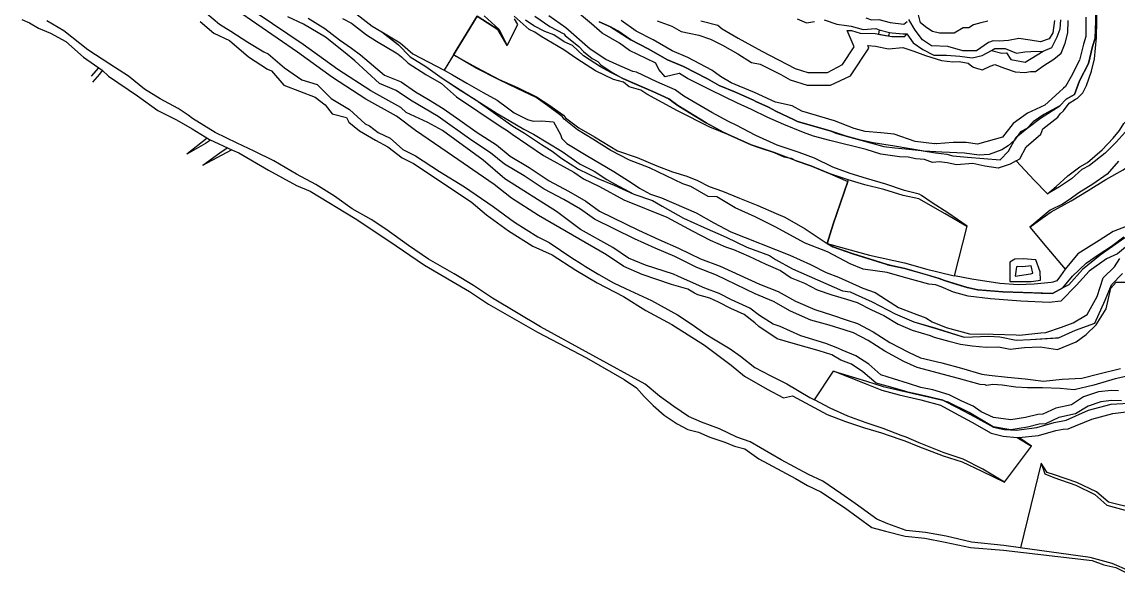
# Model space of a CAD drawing. Extents: x 102606 to 105048, y 81391 to 83586.
# Drawn here: x 103938 to 104565, y 81397 to 81722 of the extents above; entities that cross this region are included whole.
import ezdxf

# ---------------------------------------------------------------- set-up
doc = ezdxf.new("R2010")
doc.units = 0

msp = doc.modelspace()

# ---------------------------------------------------------------- linework, layer by layer
at = {"layer": 'BLG$300$FAKT', "color": 40}
msp.add_polyline3d([(104490.367, 81722.612, 0), (104486.257, 81721.716, 0), (104482.161, 81720.397, 0), (104479.4, 81718.802, 0), (104476.216, 81718.836, 0), (104471.163, 81715.813, 0), (104466.723, 81715.741, 0), (104462.594, 81715.792, 0), (104458.671, 81716.751, 0), (104455.385, 81718.838, 0), (104451.745, 81721.624, 0), (104450.296, 81727.823, 0)], dxfattribs=at)
at = {"layer": 'BLG$310$FAKT', "color": 3}
for points in [[(104381.138, 81724.005, 0), (104386.545, 81721.664, 0), (104391.066, 81722.352, 0)], [(104396.665253, 81723.347623, 0), (104403.923745, 81720.865885, 0), (104405.256991, 81720.657, 0), (104408.136007, 81720.338008, 0), (104412.108042, 81719.721701, 0), (104418.979593, 81717.832113, 0), (104426.24349, 81718.401955, 0), (104428.158253, 81717.692747, 0), (104434.123149, 81716.170794, 0), (104435.541307, 81715.91294, 0), (104441.876225, 81715.350565, 0), (104444.02, 81715.281, 0), (104447.683, 81710.099, 0), (104453.204, 81706.42, 0), (104459.426, 81703.161, 0), (104466.675, 81703.22, 0), (104474.292, 81702.63, 0), (104481.371, 81701.561, 0), (104487.082, 81702.986, 0), (104492.34943, 81705.867607, 0), (104494.381, 81706.979, 0), (104500.243, 81706.864, 0), (104506.671, 81704.289, 0), (104511.517, 81705.079, 0), (104514.88, 81705.307, 0), (104522.07594, 81705.366986, 0), (104526.986, 81707.604, 0), (104530.062, 81713.576, 0), (104531.687, 81718.242, 0), (104532.089, 81723.396, 0)], [(104420.422, 81724.508, 0), (104423.817551, 81723.404462, 0), (104427.932779, 81723.550392, 0), (104434.444501, 81721.832515, 0), (104442.324711, 81720.878933, 0), (104444.220235, 81722.449938, 0)], [(104528.476719, 81722.999048, 0), (104527.451425, 81715.871571, 0), (104525.371761, 81712.56036, 0), (104520.431552, 81710.747217, 0), (104514.594687, 81711.720028, 0), (104508.152506, 81712.71971, 0), (104502.127923, 81711.609586, 0), (104496.883363, 81711.16368, 0), (104493.486191, 81711.287455, 0), (104490.80418, 81710.394611, 0), (104483.859153, 81705.661105, 0), (104475.991977, 81705.626172, 0), (104467.439046, 81708.017879, 0), (104458.153012, 81708.559284, 0), (104452.957309, 81711.93026, 0), (104448.841202, 81717.388405, 0), (104445.19549, 81723.476455, 0)]]:
    msp.add_polyline3d(points, dxfattribs=at)
at = {"layer": 'BLG$320$FAKT', "color": 5}
for points in [[(104326.063138, 81722.787401, 0), (104335.85584, 81720.222167, 0), (104338.337452, 81718.146143, 0), (104347.500205, 81712.871368, 0), (104361.050714, 81705.444493, 0), (104379.98178, 81695.545991, 0), (104387.313901, 81693.156741, 0), (104398.646873, 81693.156741, 0), (104407.130708, 81697.718732, 0), (104413.755997, 81707.926526, 0), (104409.822914, 81717.281607, 0), (104409.822914, 81717.281607, 0), (104412.22394, 81717.325596, 0), (104417.316604, 81715.72903, 0), (104425.792926, 81715.457178, 0), (104435.406279, 81713.755929, 0), (104442.91229, 81713.80443, 0), (104444.02, 81715.281, 0), (104447.683, 81710.099, 0), (104453.204, 81706.42, 0), (104459.426, 81703.161, 0), (104466.675, 81703.22, 0), (104474.292, 81702.63, 0), (104481.371, 81701.561, 0), (104487.082, 81702.986, 0), (104492.34943, 81705.867607, 0), (104498.404637, 81704.295793, 0), (104501.025245, 81704.391813, 0), (104503.582997, 81700.61315, 0), (104511.751877, 81699.214108, 0), (104522.07594, 81705.366986, 0), (104526.986, 81707.604, 0), (104530.062, 81713.576, 0), (104531.687, 81718.242, 0), (104532.089, 81723.396, 0)], [(104301.083, 81722.74, 0), (104305.192, 81721.173, 0), (104309.439, 81719.783, 0), (104314.741, 81716.683, 0), (104319.439, 81715.69, 0), (104324.991, 81714.493, 0), (104331.517, 81712.24, 0), (104338.443, 81708.772, 0), (104347.321, 81703.902, 0), (104355.075, 81698.843, 0), (104360.069, 81697.883, 0), (104371.874, 81692.091, 0)], [(104371.874, 81692.091, 0), (104377.234671, 81689.01925, 0), (104386.995828, 81685.993124, 0), (104400.365945, 81685.993124, 0), (104411.660195, 81691.247409, 0), (104422.167377, 81707.17714, 0), (104421.58026, 81708.614134, 0), (104425.963851, 81708.373189, 0), (104433.538, 81706.803, 0), (104441.721, 81707.568, 0), (104447.893, 81705.502, 0), (104454.743, 81702.86, 0), (104463.727, 81699.989, 0), (104470.337, 81699.259, 0), (104473.93, 81699.48, 0), (104479, 81698.53, 0), (104481.143102, 81696.911303, 0), (104482.11, 81696.181, 0), (104484.443463, 81695.515823, 0), (104487.351, 81694.687, 0), (104491.746, 81696.86, 0), (104494.31, 81697.872, 0), (104499.972, 81695.618, 0), (104505.934, 81693.555, 0), (104511.604, 81693.276, 0), (104514.807562, 81693.778584, 0), (104517.679, 81693.79, 0), (104522.446, 81697.205, 0), (104528.028, 81700.813, 0), (104532.219, 81704.289, 0), (104534.683, 81710.09, 0), (104536.18, 81715.972, 0), (104536.323, 81723.018, 0)], [(104428.158253, 81717.692747, 0), (104427.769919, 81715.15469, 0), (104428.538085, 81714.971375, 0), (104432.870004, 81714.204767, 0), (104433.909991, 81714.621745, 0), (104434.123149, 81716.170794, 0)]]:
    msp.add_polyline3d(points, dxfattribs=at)
at = {"layer": 'BLG$330$FAKT', "color": 6}
for points in [[(104546.406889, 81724.975155, 0), (104546.406889, 81713.718901, 0), (104545.055764, 81709.481559, 0), (104542.89916, 81700.304983, 0), (104537.98834, 81690.972431, 0), (104534.761735, 81685.232699, 0), (104533.604717, 81684.273365, 0), (104531.192229, 81682.026868, 0), (104523.039878, 81674.51142, 0), (104513.099941, 81669.830226, 0), (104504.760785, 81664.086323, 0), (104498.802454, 81656.200601, 0), (104484.398932, 81652.086851, 0), (104477.987547, 81653.07, 0), (104470.464144, 81653.07, 0), (104460.866655, 81652.45374, 0), (104460.397501, 81652.499562, 0), (104459.778279, 81652.364318, 0), (104448.654395, 81653.683926, 0), (104436.648405, 81657.809183, 0), (104429.184595, 81658.674932, 0), (104420.126739, 81659.508414, 0), (104413.836618, 81661.167944, 0), (104402.548711, 81665.470735, 0), (104383.915702, 81670.993497, 0), (104378.37823, 81674.033948, 0), (104368.741806, 81676.30803, 0), (104356.742541, 81681.741087, 0), (104347.970691, 81685.285671, 0), (104343.52994, 81687.361783, 0), (104337.27931, 81690.916468, 0), (104332.32111, 81694.5616, 0), (104318.59718, 81701.848377, 0), (104309.627882, 81705.554615, 0), (104298.701817, 81711.963366, 0), (104289.054479, 81716.84248, 0), (104280.473002, 81722.928633, 0)], [(104552.114703, 81722.783411, 0), (104551.73957, 81712.889285, 0), (104550.285791, 81708.035534, 0), (104547.915521, 81698.430506, 0), (104542.775691, 81688.367909, 0), (104539.98, 81680.61, 0), (104535.13, 81677.97, 0), (104531.54, 81674.08, 0), (104522.41, 81669.19, 0), (104516.21, 81664.96, 0), (104512.57, 81661.17, 0), (104508.999702, 81659.19, 0), (104505.63, 81654.49, 0), (104501.93, 81651.2, 0), (104498.26, 81648.93, 0), (104491.09, 81646.18, 0), (104485.39, 81645.89, 0), (104477.05, 81647.03, 0), (104463.92, 81647.53, 0), (104453.673525, 81648.18757, 0), (104436.988, 81651.017, 0), (104424.73, 81652.859, 0), (104419.623461, 81654.039044, 0), (104417.733997, 81654.427413, 0), (104409.195809, 81656.671441, 0), (104400.598327, 81659.704565, 0), (104381.475122, 81665.141818, 0), (104379.90864, 81665.991394, 0), (104379.541077, 81666.070738, 0), (104369.060729, 81671.026987, 0), (104364.732619, 81673.395723, 0), (104357.590324, 81676.662897, 0), (104356.131134, 81677.286903, 0), (104345.997028, 81681.971818, 0), (104336.609665, 81685.691919, 0), (104329.919791, 81689.5056, 0), (104316.11503, 81696.575612, 0), (104307.090866, 81700.448876, 0), (104295.852667, 81706.740031, 0), (104286.086805, 81711.920277, 0), (104278.495034, 81717.101701, 0), (104274.303544, 81719.257211, 0), (104267.900158, 81722.255013, 0)]]:
    msp.add_polyline3d(points, dxfattribs=at)
at = {"layer": 'BLG$340$FAKT', "color": 32}
for points in [[(104506.596098, 81642.662464, 0), (104508.66, 81643.83, 0), (104512.29, 81650.72, 0), (104520.738605, 81657.953625, 0), (104521.84245, 81660.971701, 0), (104530.35, 81667.64, 0), (104531.723868, 81669.582003, 0), (104533.67394, 81671.322492, 0), (104536.943164, 81675.643298, 0), (104540.425836, 81677.977847, 0), (104541.68, 81678.508, 0), (104544.696, 81681.49, 0), (104546.718, 81685.841, 0), (104549.606, 81693.984, 0), (104551.393, 81701.065, 0), (104552.543, 81713.21, 0), (104552.647, 81722.788, 0), (104552.585, 81729.979, 0), (104556.832, 81733.145, 0), (104556.73, 81737.105, 0), (104555.076692, 81738.587289, 0)], [(104524.575, 81623.709, 0), (104529.457865, 81627.949673, 0), (104536.070375, 81634.128674, 0), (104543.060258, 81639.145885, 0), (104547.377641, 81641.747051, 0), (104555.769162, 81648.909171, 0), (104562.050176, 81655.560955, 0), (104565.745947, 81659.925886, 0), (104568.12811, 81663.989698, 0), (104570.583027, 81666.731414, 0), (104575.755326, 81671.941498, 0), (104579.012571, 81679.14252, 0), (104579.550067, 81688.622284, 0), (104579.835604, 81696.887881, 0), (104583.48883, 81704.909893, 0), (104582.899538, 81713.154492, 0), (104582.390892, 81723.110848, 0), (104582.136046, 81732.363105, 0), (104582.801796, 81737.797255, 0)], [(104551.73957, 81712.889285, 0), (104552.114703, 81722.783411, 0), (104552.054421, 81730.242397, 0), (104556.387468, 81733.360955, 0), (104556.465848, 81736.982952, 0), (104555.076692, 81738.587289, 0), (104582.801796, 81737.797255, 0)], [(104420.740521, 81649.037671, 0), (104399.9, 81654.26, 0), (104390.528797, 81656.760974, 0), (104384.775283, 81658.883689, 0), (104373.518874, 81663.362121, 0), (104364.332031, 81667.498392, 0), (104355.15329, 81671.996992, 0), (104347.03, 81675.69, 0), (104331.757661, 81683.145772, 0), (104318.506704, 81689.856278, 0), (104313.772672, 81692.574875, 0), (104313.718652, 81692.599166, 0), (104305.702573, 81690.734987, 0), (104301.956282, 81694.83978, 0), (104300.306239, 81698.630265, 0), (104294.82, 81701.23, 0), (104285.31, 81705.86, 0), (104279.55, 81710.04, 0), (104269.53, 81715.77, 0), (104263.43, 81721.06, 0), (104255.48, 81727.71, 0)], [(104267.900158, 81722.255013, 0), (104274.303544, 81719.257211, 0), (104286.086805, 81711.920277, 0), (104295.852667, 81706.740031, 0), (104307.090866, 81700.448876, 0), (104316.11503, 81696.575612, 0), (104329.919791, 81689.5056, 0), (104336.609665, 81685.691919, 0), (104345.997028, 81681.971818, 0), (104356.131134, 81677.286903, 0), (104357.590324, 81676.662897, 0), (104364.732619, 81673.395723, 0), (104369.060729, 81671.026987, 0), (104379.541077, 81666.070738, 0), (104381.475122, 81665.141818, 0), (104400.598327, 81659.704565, 0), (104403.264586, 81658.553012, 0), (104409.195809, 81656.671441, 0), (104417.733997, 81654.427413, 0), (104430.860852, 81650.896639, 0), (104437.15269, 81650.104852, 0), (104445.047011, 81649.358214, 0), (104452.210578, 81648.532714, 0), (104460.369657, 81647.302812, 0), (104466.844927, 81646.494994, 0), (104470.336884, 81645.565492, 0), (104478.706713, 81644.679362, 0), (104497.402822, 81643.205374, 0), (104502.156134, 81648.081263, 0), (104506.614758, 81656.255407, 0), (104512.57, 81661.17, 0), (104520.476796, 81667.049608, 0), (104531.54, 81674.08, 0), (104535.13, 81677.97, 0), (104539.98, 81680.61, 0), (104542.775691, 81688.367909, 0), (104547.915521, 81698.430506, 0), (104550.285791, 81708.035534, 0), (104551.73957, 81712.889285, 0)], [(104568.853, 81658.996, 0), (104563.809, 81653.375, 0), (104557.441, 81646.985, 0), (104548.534, 81639.953, 0), (104544.083, 81637.654, 0), (104538.187, 81632.429, 0), (104531.426, 81627.823, 0), (104524.575, 81623.709, 0), (104516.873, 81631.635, 0), (104506.601285, 81642.653286, 0), (104506.596098, 81642.662464, 0), (104503.18, 81640.73, 0), (104496.32, 81638.53, 0), (104488.66, 81639.57, 0), (104481.79, 81641.08, 0), (104472.41, 81640.345, 0), (104467.008, 81641.46, 0), (104462.424, 81642.149, 0), (104458.6, 81641.745, 0), (104454.127, 81643.307, 0), (104449.107, 81643.87, 0), (104444.702, 81644.684, 0), (104439.782, 81644.876, 0), (104429.077, 81646.54, 0), (104420.740521, 81649.037671, 0)], [(104520.38, 81579.09, 0), (104517.83, 81586.04, 0), (104510.49, 81586.46, 0), (104505.8, 81586.42, 0), (104502.92, 81584.54927, 0), (104502.92, 81573.56, 0), (104515.116226, 81573.56, 0), (104520.46, 81574.26, 0), (104520.38, 81579.09, 0)], [(104516.025556, 81578.279125, 0), (104515.233821, 81582.539554, 0), (104510.380709, 81581.966067, 0), (104507.090282, 81582.132151, 0), (104506.789775, 81582.025139, 0), (104506.051687, 81576.691687, 0), (104514.805005, 81577.941341, 0), (104515.50272, 81578.101574, 0), (104516.025556, 81578.279125, 0)]]:
    msp.add_polyline3d(points, dxfattribs=at)
at = {"layer": 'BLG$350$FAKT', "color": 40}
for points in [[(104231.002, 81725.387, 0), (104239.581, 81719.483, 0), (104247.636, 81715.318, 0), (104248.513, 81714.473, 0), (104256.179, 81708.017, 0), (104258.893602, 81705.230406, 0), (104263.94, 81701.275, 0), (104267.107, 81699.505, 0), (104268.919, 81697.687, 0), (104274.699248, 81693.555938, 0), (104275.796499, 81692.947279, 0), (104281.493035, 81689.787338, 0), (104286.662605, 81687.550974, 0), (104286.673553, 81687.546238, 0), (104298.590761, 81682.390836, 0), (104307.762195, 81678.171059, 0), (104310.31327, 81676.24796, 0), (104312.865835, 81674.323739, 0), (104321.871723, 81668.845694, 0), (104321.873977, 81668.844323, 0), (104329.125133, 81664.433635, 0), (104337.026271, 81660.117485, 0), (104338.85048, 81659.120975, 0), (104343.449086, 81657.036953, 0), (104354.857981, 81651.764423, 0), (104359.288758, 81650.276191, 0), (104368.051644, 81647.332867, 0), (104373.674252, 81644.994496, 0), (104377.703426, 81644.191967, 0), (104380.698568, 81642.607872, 0), (104389.092711, 81639.698483, 0), (104400.058068, 81635.236456, 0), (104410.18207, 81630.810647, 0), (104401.847262, 81606.379261, 0), (104398.422983, 81595.310937, 0), (104401.614461, 81593.390261, 0), (104413.111631, 81589.471997, 0), (104432.717041, 81583.227976, 0), (104432.921681, 81583.183472, 0), (104440.264674, 81581.586534, 0), (104440.266497, 81581.586138, 0), (104442.827552, 81581.029166, 0), (104455.101188, 81577.50596, 0), (104462.428127, 81575.252743, 0), (104465.528158, 81574.049143, 0), (104470.271014, 81572.630193, 0), (104470.272628, 81572.62971, 0), (104478.55642, 81570.151395, 0), (104479.450066, 81569.957116, 0), (104484.542624, 81568.703351, 0), (104484.580507, 81568.700764, 0), (104487.267972, 81568.517257, 0), (104498.982732, 81567.717344, 0), (104516.694584, 81567.038177, 0), (104520.808217, 81566.880439, 0), (104520.854071, 81566.878681, 0), (104527.375367, 81566.628619, 0), (104533.305728, 81569.896373, 0), (104533.320151, 81569.913777, 0), (104538.829607, 81576.562172, 0), (104546.653829, 81584.031494, 0), (104553.412821, 81588.908939, 0), (104561.132515, 81593.822859, 0), (104568.142908, 81599.090034, 0)], [(104565.035233, 81642.505061, 0), (104558.668196, 81634.944135, 0), (104550.415955, 81629.280753, 0), (104542.391688, 81624.243651, 0), (104536.858112, 81620.292091, 0), (104533.170826, 81617.843005, 0), (104525.991, 81614.407, 0), (104514.341, 81604.594, 0), (104524.145695, 81593.011173, 0), (104534.606597, 81580.653132, 0), (104532.018467, 81576.795429, 0), (104529.850523, 81573.962102, 0), (104527.510276, 81573.234478, 0), (104526.585314, 81573.006312, 0), (104516.798891, 81572.113537, 0), (104507.761184, 81571.575336, 0), (104497.221577, 81572.401772, 0), (104481.216545, 81574.829219, 0), (104471.339564, 81576.775511, 0), (104478.44, 81605.15, 0), (104467.369555, 81612.819457, 0), (104458.493162, 81618.575335, 0), (104452.31789, 81622.825404, 0), (104451.067646, 81623.641133, 0), (104442.67892, 81625.688111, 0), (104431.876438, 81629.329511, 0), (104420.935204, 81632.444169, 0), (104411.558225, 81635.402681, 0), (104401.677577, 81639.022273, 0), (104391.052322, 81644.250887, 0), (104382.411376, 81647.460661, 0), (104369.744474, 81651.699743, 0), (104357.470285, 81657.132415, 0), (104346.332382, 81663.060678, 0), (104341.90223, 81665.1812, 0), (104332.375047, 81670.221015, 0), (104316.41114, 81679.720199, 0), (104311.464656, 81683.294666, 0), (104300.894468, 81687.791195, 0), (104289.215443, 81693.310499, 0), (104287.105558, 81693.733659, 0), (104278.072813, 81697.742458, 0), (104271.707834, 81700.624321, 0), (104262.830389, 81706.466118, 0), (104248.8276, 81718.694753, 0), (104239.031453, 81725.554992, 0)], [(104514.341, 81604.594, 0), (104521.413392, 81609.819465, 0), (104526.642554, 81613.435533, 0), (104537.958741, 81619.694925, 0), (104547.76793, 81625.590906, 0), (104557.951171, 81631.935633, 0), (104567.708888, 81637.540432, 0), (104577.093701, 81644.019959, 0), (104585.311899, 81651.487681, 0), (104592.769741, 81659.11524, 0)], [(104478.280152, 81605.021622, 0), (104465.902151, 81612.337046, 0), (104450.80473, 81620.93651, 0), (104441.834594, 81622.77637, 0), (104430.900867, 81626.189451, 0), (104419.89821, 81628.987801, 0), (104410.319381, 81631.766749, 0)], [(104584.042022, 81610.449123, 0), (104579.116712, 81608.635489, 0), (104578.140808, 81608.276134, 0), (104572.042163, 81606.030446, 0), (104562.057558, 81602.168718, 0), (104554.063736, 81596.947761, 0), (104541.792004, 81589.443711, 0), (104534.606597, 81580.653132, 0)], [(104398.422983, 81595.310937, 0), (104422.530507, 81588.691942, 0), (104442.553518, 81584.288428, 0), (104455.459927, 81580.69347, 0), (104470.263538, 81576.987546, 0), (104471.339564, 81576.775511, 0)]]:
    msp.add_polyline3d(points, dxfattribs=at)
at = {"layer": 'BLG$360$FAKT', "color": 3}
for points in [[(104572.506907, 81596.084597, 0), (104564.603953, 81589.356854, 0), (104558.310866, 81586.45729, 0), (104548.41111, 81579.446886, 0), (104541.084833, 81571.538724, 0), (104532.058715, 81562.316522, 0), (104525.458653, 81561.636461, 0), (104509.228702, 81562.22042, 0), (104491.905548, 81563.700711, 0), (104479.162221, 81565.099232, 0), (104470.783119, 81567.513226, 0), (104463.715648, 81570.43528, 0), (104460.307442, 81571.631343, 0), (104456.566344, 81571.945397, 0), (104441.21482, 81576.258751, 0), (104432.68872, 81578.733725, 0), (104418.905, 81580.707, 0), (104411.462, 81583.68, 0), (104398.597, 81590.61, 0), (104385.761, 81595.579, 0), (104368.618, 81604.856, 0), (104357.124, 81610.504, 0), (104345.779, 81615.692, 0), (104335.184, 81621.973, 0), (104330.301, 81622.221, 0), (104320.309, 81628.022, 0), (104315.800402, 81629.509047, 0), (104296.74, 81638.71, 0), (104285.29, 81643, 0), (104274.59, 81648.58, 0), (104264.314034, 81654.946361, 0), (104255.563123, 81660.372993, 0), (104247.86014, 81666.548989, 0), (104246.795101, 81668.045179, 0), (104238.560634, 81674.086057, 0), (104231.816492, 81678.884892, 0), (104220.912276, 81684.093598, 0), (104210.571474, 81688.965142, 0), (104197.514058, 81695.710888, 0), (104184.49, 81703.27, 0), (104198.107346, 81725.526244, 0), (104209.801077, 81717.730362, 0), (104215.227, 81708.571, 0), (104221.300848, 81720.635414, 0), (104219.412644, 81723.883702, 0)], [(104343.449086, 81657.036953, 0), (104331.186343, 81661.876716, 0), (104312.634875, 81671.287558, 0), (104295.135249, 81680.756626, 0), (104291.665, 81683.178, 0), (104285.111, 81684.937, 0), (104281.831444, 81687.764898, 0), (104276.157, 81689.288, 0), (104265.694, 81694.182, 0), (104255.174, 81700.942, 0), (104247.678, 81706.093, 0), (104234.675, 81713.901, 0), (104231.02, 81716.329, 0), (104227.788, 81717.765, 0), (104219.204228, 81725.54695, 0)], [(104568.77714, 81598.511469, 0), (104554.571774, 81588.545609, 0), (104544.547825, 81580.398464, 0), (104536.623338, 81571.739158, 0), (104533.33204, 81569.920347, 0), (104527.375367, 81566.628619, 0), (104498.982732, 81567.717344, 0), (104484.542624, 81568.703351, 0), (104478.55642, 81570.151395, 0), (104465.528158, 81574.049143, 0), (104462.458177, 81575.243467, 0), (104453.400764, 81578.039509, 0), (104442.827552, 81581.029166, 0), (104435.776219, 81582.562673, 0), (104432.717041, 81583.227976, 0), (104413.234336, 81589.430178, 0), (104401.614461, 81593.390261, 0), (104398.422983, 81595.310937, 0), (104401.847262, 81606.379261, 0), (104410.18207, 81630.810647, 0), (104410.319381, 81631.766749, 0), (104400.058068, 81635.236456, 0), (104389.092711, 81639.698483, 0), (104380.698568, 81642.607872, 0), (104368.051644, 81647.332867, 0), (104354.857981, 81651.764423, 0), (104343.449086, 81657.036953, 0), (104338.85048, 81659.120975, 0), (104329.125133, 81664.433635, 0), (104312.865835, 81674.323739, 0), (104307.762195, 81678.171059, 0), (104298.590761, 81682.390836, 0), (104281.493035, 81689.787338, 0), (104274.618771, 81693.282844, 0), (104268.646383, 81696.359616, 0), (104258.91464, 81702.788228, 0), (104252.585194, 81708.67887, 0), (104247.780019, 81710.700893, 0), (104241.970912, 81714.852974, 0), (104236.849258, 81716.615084, 0), (104230.46981, 81719.977477, 0), (104225.67663, 81723.212835, 0)], [(104184.49, 81703.27, 0), (104197.7, 81696.06, 0), (104210.73, 81689.29, 0), (104221.12, 81684.54, 0), (104232.08, 81679.35, 0), (104239, 81674.73, 0), (104247.52, 81668.79, 0), (104248.62, 81667.3, 0), (104256.3, 81661.49, 0), (104265.13, 81656.45, 0), (104278.465713, 81648.347461, 0), (104289.640833, 81644.556494, 0), (104300.98032, 81639.864568, 0), (104309.861316, 81636.427476, 0), (104318.085392, 81633.80477, 0), (104324.158982, 81631.440648, 0), (104330.791, 81627.884, 0), (104338.423, 81625.353, 0), (104348.194, 81621.213, 0), (104358.666, 81616.982, 0), (104369.158, 81612.462, 0), (104374.12022, 81610.371046, 0), (104385.777242, 81603.696789, 0), (104398.421609, 81595.31478, 0), (104401.614461, 81593.390261, 0)]]:
    msp.add_polyline3d(points, dxfattribs=at)
at = {"layer": 'BLG$370$FAKT', "color": 5}
for points in [[(104129.310649, 81726.380682, 0), (104138.016383, 81719.67543, 0), (104143.418341, 81716.431197, 0), (104153.013123, 81709.05544, 0), (104159.784327, 81702.193722, 0), (104168.705542, 81696.70595, 0), (104178.078545, 81689.936282, 0), (104195.347928, 81678.652492, 0), (104209.435163, 81669.815649, 0), (104216.454972, 81665.701993, 0), (104224.725743, 81660.855266, 0), (104230.276992, 81657.910818, 0), (104246.653921, 81647.934224, 0), (104257.01193, 81640.767641, 0), (104265.060662, 81636.800925, 0), (104272.19257, 81631.900717, 0), (104276.739351, 81629.510196, 0), (104287.708627, 81623.543452, 0), (104298.474315, 81619.86823, 0), (104303.886027, 81616.716269, 0), (104316.248965, 81609.743277, 0), (104327.925795, 81604.511706, 0), (104340.580784, 81598.898375, 0), (104352.389563, 81593.172895, 0), (104365.386633, 81588.541471, 0), (104368.804841, 81586.118149, 0), (104378.452651, 81580.880612, 0), (104383.357263, 81578.723382, 0), (104407.138182, 81568.263652, 0), (104411.604838, 81567.702228, 0), (104414.336104, 81566.330033, 0), (104424.18785, 81561.841132, 0), (104437.383367, 81555.012753, 0), (104447.949778, 81550.53407, 0), (104460.060994, 81546.89334, 0), (104476.718095, 81541.722292, 0), (104490.867108, 81542.256993, 0), (104497.132533, 81541.9245, 0), (104506.479899, 81540.050697, 0), (104514.833537, 81540.435023, 0), (104529.12238, 81541.288662, 0), (104530.734495, 81541.356368, 0), (104540.460838, 81545.644801, 0), (104551.638004, 81549.779041, 0), (104557.513543, 81562.89177, 0), (104561.079122, 81571.689699, 0), (104567.458865, 81578.052312, 0)], [(104202.004375, 81725.562081, 0), (104210.509292, 81718.081376, 0), (104215.227, 81708.571, 0), (104209.801077, 81717.730362, 0), (104198.107346, 81725.526244, 0), (104179.09053, 81694.445084, 0), (104183.964924, 81691.865271, 0), (104192.099772, 81687.006649, 0), (104201.54958, 81681.834598, 0), (104209.591156, 81677.445608, 0), (104215.471684, 81673.070563, 0), (104219.283137, 81670.183671, 0), (104226.894311, 81666.244011, 0), (104230.14369, 81665.283016, 0), (104234.86, 81665.52, 0), (104241.7, 81665.03, 0), (104245.72, 81657.76, 0), (104246.506808, 81655.506357, 0), (104249.430375, 81652.621321, 0), (104260.433318, 81645.799747, 0), (104276.238573, 81636.531601, 0), (104284.645974, 81631.237152, 0), (104286.830242, 81629.777983, 0), (104290.945984, 81626.951642, 0), (104297.251276, 81623.49596, 0), (104303.489567, 81621.449021, 0), (104323.337362, 81612.963657, 0), (104333.527829, 81607.092149, 0), (104343.167366, 81602.010765, 0), (104377.093826, 81588.589232, 0), (104388.806099, 81583.206375, 0), (104397.877302, 81578.676328, 0), (104404.906448, 81575.989124, 0), (104418.730164, 81569.65827, 0), (104425.784172, 81567.233455, 0), (104432.264388, 81563.015563, 0), (104439.2414, 81558.714808, 0), (104448.242773, 81555.320004, 0), (104454.831177, 81552.73508, 0), (104458.491135, 81550.422822, 0), (104466.544374, 81547.319712, 0), (104479.766979, 81543.635805, 0), (104493.332244, 81543.402373, 0), (104506.476748, 81542.94942, 0), (104508.410743, 81542.882776, 0), (104520.70299, 81544.174021, 0), (104523.607854, 81544.368978, 0), (104532.572257, 81547.512051, 0), (104539.255007, 81549.992541, 0), (104547.266735, 81554.743734, 0), (104552.877538, 81565.046548, 0), (104556.431153, 81575.642888, 0), (104562.858749, 81582.050977, 0), (104565.86404, 81586.712245, 0)], [(104143.418341, 81716.431197, 0), (104154.025709, 81710.201354, 0), (104161.153798, 81703.925136, 0), (104179.09053, 81694.445084, 0)]]:
    msp.add_polyline3d(points, dxfattribs=at)
at = {"layer": 'BLG$380$FAKT', "color": 6}
for points in [[(104120.957084, 81724.111964, 0), (104126.062733, 81721.40066, 0), (104134.648581, 81714.737626, 0), (104140.371883, 81711.162882, 0), (104151.660809, 81704.518734, 0), (104152.925, 81703.64, 0), (104154.731, 81702.208, 0), (104158.611, 81698.529, 0), (104168.604, 81692.077, 0), (104177.628103, 81686.987675, 0), (104186.3, 81679.245, 0), (104211.261, 81662.467, 0), (104215.204319, 81659.961453, 0), (104218.004162, 81657.916598, 0), (104236.01, 81645.76, 0), (104253.31, 81636.22, 0), (104259.01, 81632.26, 0), (104268.01, 81627.86, 0), (104281.94, 81620.38, 0), (104306.547362, 81610.384118, 0), (104321.436122, 81602.328414, 0), (104331.437013, 81597.170544, 0), (104340.133861, 81593.471483, 0), (104344.81, 81591.83, 0), (104353.569, 81588.069, 0), (104363.298, 81583.428, 0), (104371.735, 81579.902, 0), (104377.8, 81575.688, 0), (104385.393, 81572.619, 0), (104392.729, 81568.728, 0), (104401.053, 81565.856, 0), (104409.38, 81563.513, 0), (104415.56, 81561.46, 0), (104423.72, 81557.35, 0), (104430.75, 81554.05, 0), (104438.98, 81549.21, 0), (104447.1, 81545.79, 0), (104457.4, 81542.6, 0), (104459.6308, 81541.656079, 0), (104468.077253, 81539.460769, 0), (104474.703152, 81537.617688, 0), (104481.428449, 81536.707856, 0), (104489.310692, 81536.007983, 0), (104496.540504, 81536.08809, 0), (104503.110937, 81534.763687, 0), (104511.373955, 81535.812765, 0), (104520.25, 81536.09, 0), (104530.16, 81534.73, 0), (104540.81, 81539.03, 0), (104546.6, 81543.2, 0), (104552.34, 81548.84, 0), (104558.14, 81557.86, 0), (104560.82, 81569.7, 0), (104563.86403, 81573.157939, 0), (104571.704448, 81573.185497, 0)], [(104129.310649, 81726.380682, 0), (104138.016383, 81719.67543, 0), (104143.418341, 81716.431197, 0), (104152.901278, 81709.168781, 0), (104159.784327, 81702.193722, 0), (104168.705542, 81696.70595, 0), (104178.078545, 81689.936282, 0), (104187.738755, 81683.435377, 0), (104197.22603, 81677.471977, 0), (104207.265834, 81670.582596, 0), (104218.54735, 81662.472529, 0), (104225.14559, 81658.483404, 0), (104234.848324, 81652.073411, 0), (104241.03663, 81648.259894, 0), (104246.472692, 81644.048439, 0), (104256.091909, 81637.859362, 0), (104267.133588, 81632.469256, 0), (104276.442513, 81628.714131, 0), (104287.708627, 81623.543452, 0), (104298.490474, 81619.858818, 0), (104303.886027, 81616.716269, 0), (104316.248965, 81609.743277, 0), (104327.925795, 81604.511706, 0), (104340.580784, 81598.898375, 0), (104352.389563, 81593.172895, 0), (104365.386633, 81588.541471, 0), (104368.804841, 81586.118149, 0), (104378.452651, 81580.880612, 0), (104407.138182, 81568.263652, 0), (104411.604838, 81567.702228, 0), (104414.336104, 81566.330033, 0), (104424.18785, 81561.841132, 0), (104437.383367, 81555.012753, 0), (104447.949778, 81550.53407, 0), (104460.535404, 81546.889789, 0), (104476.718095, 81541.722292, 0), (104490.867108, 81542.256993, 0), (104497.132533, 81541.9245, 0), (104506.479899, 81540.050697, 0), (104514.833537, 81540.435023, 0), (104530.734495, 81541.356368, 0), (104540.460838, 81545.644801, 0), (104551.638004, 81549.779041, 0), (104557.513543, 81562.89177, 0), (104561.079122, 81571.689699, 0), (104567.458865, 81578.052312, 0)]]:
    msp.add_polyline3d(points, dxfattribs=at)
at = {"layer": 'BLG$390$FAKT', "color": 32}
for points in [[(104574.467677, 81520.365764, 0), (104563.158116, 81517.884247, 0), (104551.062745, 81514.142263, 0), (104539.673633, 81511.625253, 0), (104531.716606, 81512.324358, 0), (104521.682574, 81512.679277, 0), (104513.133758, 81512.740631, 0), (104506.407742, 81513.083417, 0), (104498.578325, 81514.20137, 0), (104493.253405, 81514.689364, 0), (104489.627428, 81514.068543, 0), (104488.737293, 81514.44053, 0), (104485.864837, 81514.542343, 0), (104473.602298, 81517.970318, 0), (104449.924327, 81524.365972, 0), (104442.316774, 81527.822761, 0), (104431.400144, 81533.686234, 0), (104421.767893, 81539.846066, 0), (104413.486241, 81544.15975, 0), (104408.128251, 81545.887334, 0), (104399.618896, 81548.6242, 0), (104389.080478, 81551.520487, 0), (104377.469179, 81556.597094, 0), (104367.672907, 81562.133401, 0), (104357.224754, 81566.46187, 0), (104335.024879, 81577.203215, 0), (104323.722259, 81581.500895, 0), (104311.152086, 81587.854405, 0), (104299.900462, 81592.680011, 0), (104288.112707, 81598.05218, 0), (104265.246536, 81609.220326, 0), (104257.170351, 81615.033038, 0), (104247.628027, 81620.496361, 0), (104236.330191, 81626.416109, 0), (104224.897677, 81634.039801, 0), (104213.770406, 81640.731999, 0), (104205.777537, 81647.229498, 0), (104194.941781, 81654.217541, 0), (104175.660371, 81668.027706, 0), (104159.813168, 81677.384982, 0), (104151.767506, 81682.808487, 0), (104142.110762, 81686.835234, 0), (104128.107259, 81699.882188, 0), (104122.436755, 81704.403008, 0), (104111.232749, 81713.4487, 0), (104098.72, 81720.85, 0), (104089.725474, 81725.083848, 0)], [(104101.36359, 81724.281834, 0), (104110.821846, 81718.425329, 0), (104119.274578, 81711.822253, 0), (104126.198704, 81707.142706, 0), (104131.336207, 81703.222523, 0), (104145.050784, 81691.695101, 0), (104154.472229, 81687.831731, 0), (104162.835982, 81682.125703, 0), (104170.198431, 81677.746843, 0), (104178.611915, 81672.561678, 0), (104188.196651, 81665.978758, 0), (104198.096487, 81658.887178, 0), (104209.17287, 81651.839179, 0), (104216.979748, 81645.223333, 0), (104227.843036, 81638.74309, 0), (104239.210543, 81631.277404, 0), (104250.354739, 81625.352201, 0), (104260.162112, 81619.544661, 0), (104267.992705, 81613.757473, 0), (104290.363067, 81602.862654, 0), (104302.100505, 81597.610511, 0), (104313.37673, 81592.593111, 0), (104325.814389, 81586.443412, 0), (104337.128623, 81582.420058, 0), (104359.618895, 81572.061213, 0), (104370.4059, 81567.882413, 0), (104380.289538, 81562.250497, 0), (104391.321731, 81557.487465, 0), (104401.478805, 81554.222173, 0), (104409.862526, 81551.345853, 0), (104415.699596, 81549.491306, 0), (104424.662334, 81544.832599, 0), (104434.279564, 81538.634385, 0), (104444.885097, 81533.092204, 0), (104451.840425, 81529.940243, 0), (104464.024879, 81527.001279, 0), (104475.299642, 81524.021165, 0), (104486.979856, 81520.553921, 0), (104491.12062, 81519.945092, 0), (104501.632319, 81518.745373, 0), (104511.680995, 81517.827143, 0), (104522.128931, 81516.60025, 0), (104532.829037, 81517.652391, 0), (104544.165811, 81518.161738, 0), (104553.787415, 81520.663615, 0), (104566.293092, 81523.715343, 0)]]:
    msp.add_polyline3d(points, dxfattribs=at)
at = {"layer": 'BLG$400$FAKT', "color": 40}
for points in [[(104565.192731, 81510.968417, 0), (104561.076182, 81511.213991, 0), (104553.629265, 81510.483354, 0), (104545.154186, 81507.515307, 0), (104538.298059, 81503.047901, 0), (104529.213623, 81501.089118, 0), (104521.908798, 81497.569723, 0), (104519.042864, 81497.422542, 0), (104511.985743, 81495.64856, 0), (104503.42379, 81494.279446, 0), (104493.507603, 81495.77679, 0), (104486.600265, 81498.932003, 0), (104482.015773, 81502.139473, 0), (104475.505323, 81505.123083, 0), (104468.271931, 81508.681605, 0), (104458.831021, 81511.548185, 0), (104451.965737, 81512.841246, 0), (104444.981853, 81515.251723, 0), (104436.305691, 81517.848585, 0), (104429.114005, 81520.077665, 0), (104422.212375, 81526.151998, 0), (104414.839879, 81531.066124, 0), (104406.901149, 81534.304201, 0), (104404.414054, 81535.399386, 0), (104397.628018, 81538.11277, 0), (104383.386819, 81542.52786, 0), (104371.424741, 81547.881664, 0), (104367.557016, 81549.212252, 0), (104359.721867, 81554.058629, 0), (104354.084417, 81558.297021, 0), (104343.586196, 81563.09979, 0), (104336.65503, 81566.631967, 0), (104328.447361, 81569.684869, 0), (104320.134804, 81573.359734, 0), (104312.835623, 81576.589693, 0), (104310.520556, 81577.734833, 0), (104294.444951, 81582.957107, 0), (104284.721924, 81587.004935, 0), (104275.724758, 81593.061313, 0), (104257.257009, 81603.24372, 0), (104243.457477, 81613.549983, 0), (104213.846558, 81632.351951, 0), (104201.560972, 81643.035113, 0), (104178.154213, 81660.043805, 0), (104169.757684, 81664.613388, 0), (104157.365971, 81670.397981, 0), (104154.390241, 81673.16383, 0), (104137.133968, 81682.632399, 0), (104118.288173, 81694.830206, 0), (104098.398262, 81709.209121, 0), (104063.304945, 81732.893756, 0)], [(104566.872768, 81505.264487, 0), (104561.187181, 81505.405521, 0), (104554.931302, 81504.586924, 0), (104547.788367, 81502.160611, 0), (104540.515966, 81497.727028, 0), (104531.070426, 81495.680036, 0), (104523.289754, 81492.16467, 0), (104519.77726, 81491.814874, 0), (104513.112485, 81490.158384, 0), (104503.44791, 81488.732677, 0), (104493.312836, 81490.371543, 0), (104479.712196, 81498.487542, 0), (104467.571251, 81504.568793, 0), (104465.732286, 81505.024326, 0), (104464.611442, 81505.603146, 0), (104459.627225, 81506.724241, 0), (104456.6207, 81507.459056, 0), (104449.971675, 81508.993937, 0), (104444.554119, 81510.267422, 0), (104443.484709, 81510.603303, 0), (104434.867744, 81513.128174, 0), (104426.455142, 81515.337002, 0), (104418.882838, 81521.81579, 0), (104412.234167, 81526.152581, 0), (104406.148015, 81528.604587, 0), (104401.077742, 81531.628263, 0), (104393.859174, 81533.820166, 0), (104378.848382, 81537.987683, 0), (104369.716015, 81540.769959, 0), (104359.230726, 81547.762484, 0), (104356.986522, 81549.867058, 0), (104350.946989, 81554.706805, 0), (104343.246323, 81558.106666, 0), (104336.13181, 81561.787033, 0), (104331.246465, 81563.956672, 0), (104324.377023, 81565.888161, 0), (104322.450754, 81566.962885, 0), (104318.563026, 81569.131965, 0), (104309.28146, 81571.750918, 0), (104292.432516, 81577.516697, 0), (104282.095178, 81582.121314, 0), (104272.023412, 81588.884633, 0), (104233.10229, 81611.345472, 0), (104217.727941, 81621.189175, 0), (104207.872515, 81629.154533, 0), (104180.816388, 81647.573311, 0), (104162.720775, 81660.045072, 0), (104151.98, 81668.2, 0), (104134.37, 81678.03, 0), (104115.24, 81690.36, 0), (104095.27, 81704.75, 0), (104060.274976, 81728.806262, 0)]]:
    msp.add_polyline3d(points, dxfattribs=at)
at = {"layer": 'BLG$410$FAKT', "color": 3}
for points in [[(104043.396756, 81727.053867, 0), (104050.524416, 81720.783405, 0), (104057.015193, 81716.834479, 0), (104066.815291, 81710.592508, 0), (104075.964205, 81705.03547, 0), (104078.433416, 81703.803177, 0), (104087.739872, 81695.89817, 0), (104097.797827, 81688.939837, 0), (104106.500008, 81686.362131, 0), (104114.442008, 81678.342836, 0), (104125.052159, 81671.956631, 0), (104133.86694, 81663.842565, 0), (104136.514282, 81662.654578, 0), (104141.426999, 81658.770654, 0), (104148.170291, 81655.571282, 0), (104155.479372, 81649.031802, 0), (104162.693027, 81645.414395, 0), (104176.538947, 81636.566003, 0), (104190.775684, 81627.835201, 0), (104207.205038, 81616.51637, 0), (104219.440705, 81607.508036, 0), (104232.843766, 81599.201985, 0), (104239.237447, 81595.835543, 0), (104252.335604, 81587.043811, 0), (104257.778305, 81583.766023, 0), (104260.052713, 81582.084061, 0), (104267.760227, 81577.484734, 0), (104276.161983, 81572.712907, 0), (104282.870928, 81569.647166, 0), (104297.861587, 81562.681448, 0), (104312.712028, 81554.452978, 0), (104320.579503, 81549.401299, 0), (104328.923049, 81543.318618, 0), (104333.368044, 81540.826213, 0), (104342.841774, 81535.061504, 0), (104348.748156, 81530.775732, 0), (104357.073083, 81524.40576, 0), (104365.831586, 81519.749441, 0), (104375.229021, 81515.003727, 0), (104388.510426, 81507.235475, 0), (104391.184493, 81505.792925, 0), (104402.067384, 81522.303146, 0), (104420.807899, 81516.520758, 0), (104430.349887, 81513.464866, 0), (104440.422759, 81511.22115, 0), (104464.611442, 81505.603146, 0), (104472.788091, 81501.380606, 0), (104482.829871, 81496.120249, 0), (104493.56718, 81490.232065, 0), (104499.651944, 81488.788935, 0), (104506.80625, 81488.502662, 0), (104518.473201, 81490.002738, 0), (104528.21151, 81492.824935, 0), (104535.085518, 81494.232961, 0), (104548.02941, 81499.835717, 0), (104560.90817, 81503.278102, 0), (104570.820699, 81503.97825, 0)], [(104039.426291, 81722.382808, 0), (104047.422315, 81715.684538, 0), (104056.23, 81711.54, 0), (104067.25, 81702.12, 0), (104078.1, 81695.13, 0), (104080.33, 81694.24, 0), (104087.42, 81685.91, 0), (104105.27, 81679.04, 0), (104111.09, 81674.66, 0), (104115.14, 81669.48, 0), (104123.22, 81667.42, 0), (104124.56, 81664.81, 0), (104130.73, 81659.74, 0), (104139.93, 81654.42, 0), (104146.91, 81650.62, 0), (104155.2, 81644.41, 0), (104161.58, 81641.07, 0), (104194.577555, 81619.101358, 0), (104203.3296, 81611.80365, 0), (104216.065363, 81602.526239, 0), (104229.944608, 81593.797364, 0), (104240.900984, 81588.861013, 0), (104254.518632, 81580.090959, 0), (104266.658658, 81572.874769, 0), (104281.72131, 81564.962637, 0), (104294.576003, 81557.009823, 0), (104309.487104, 81548.939427, 0), (104328.211521, 81537.13721, 0), (104343.354851, 81525.733978, 0), (104350.982288, 81519.407083, 0), (104364.055523, 81511.965717, 0), (104373.418872, 81506.935038, 0), (104378.521157, 81508.079178, 0), (104398.422143, 81497.38853, 0), (104408.93443, 81493.50722, 0), (104419.767885, 81489.733839, 0), (104429.491561, 81486.860055, 0), (104440.034071, 81483.285047, 0), (104442.888867, 81482.396024, 0), (104450.271197, 81479.217822, 0), (104464.681333, 81473.719984, 0), (104475.56973, 81470.383665, 0), (104486.913246, 81465.041818, 0), (104499.872854, 81458.741303, 0), (104515.368218, 81479.254231, 0), (104508.15095, 81484.313235, 0), (104519.417194, 81485.462007, 0), (104529.335855, 81488.271056, 0), (104533.371213, 81489.105022, 0), (104536.310636, 81489.237518, 0), (104549.780331, 81494.80354, 0), (104561.796004, 81497.974056, 0), (104572.582696, 81499.429941, 0)], [(104401.847837, 81522.380334, 0), (104420.134147, 81515.142721, 0), (104429.596177, 81511.303567, 0), (104439.63755, 81508.721316, 0), (104451.898527, 81505.73856, 0), (104463.323037, 81502.745062, 0), (104471.192047, 81498.312029, 0), (104481.163959, 81493.012515, 0), (104492.207086, 81486.696472, 0), (104499.13042, 81484.990049, 0), (104506.995633, 81484.195433, 0), (104508.15095, 81484.313235, 0)], [(104499.872854, 81458.741303, 0), (104487.417996, 81466.096635, 0), (104476.163361, 81471.920016, 0), (104465.301345, 81475.524787, 0), (104451.059484, 81481.143941, 0), (104443.620752, 81484.483356, 0), (104440.826144, 81485.463235, 0), (104430.387231, 81489.396149, 0), (104420.768093, 81492.569763, 0), (104410.177026, 81496.549747, 0), (104400.171213, 81500.97025, 0), (104391.184493, 81505.792925, 0)], [(104507.1357, 81484.209715, 0), (104515.368218, 81479.254231, 0)]]:
    msp.add_polyline3d(points, dxfattribs=at)
at = {"layer": 'BLG$420$FAKT', "color": 5}
for points in [[(103937.5, 81723.54, 0), (103941.9, 81721.58, 0), (103947.01, 81718.62, 0), (103953.77, 81715.7, 0), (103962.66, 81710.88, 0), (103972.71, 81701.95, 0), (103983.44, 81694.49, 0), (103986.99, 81691.12, 0), (104003.62, 81679.8, 0), (104015.31, 81671.49, 0), (104025.88, 81666.18, 0), (104034.87, 81661.01, 0), (104044.78, 81654.78, 0), (104057.99, 81648.68, 0), (104061.62, 81647.3, 0), (104078.54, 81637.39, 0), (104094.58, 81628.5, 0), (104102.51, 81625.19, 0), (104128.17, 81609.54, 0), (104147.54, 81596.89, 0), (104168.008335, 81582.899687, 0), (104193.663834, 81567.805395, 0), (104204.59506, 81560.654064, 0), (104232.627486, 81544.596922, 0), (104260.559644, 81529.797325, 0), (104282.15, 81517.42, 0), (104289.2, 81512.64, 0), (104293.59, 81507.79, 0), (104298.8, 81502.55, 0), (104305.04, 81497.03, 0), (104312.51, 81491.99, 0), (104318.67, 81488.9, 0), (104324.8, 81487.29, 0), (104331.21, 81484.4, 0), (104339.8, 81481.67, 0), (104345.36, 81479.32, 0), (104351.19, 81477.86, 0), (104359.23, 81472.14, 0), (104380.3, 81460.71, 0), (104387.17, 81456.86, 0), (104394.69, 81453.12, 0), (104408.31, 81444.23, 0), (104424.02, 81432.82, 0), (104431.79714, 81430.552934, 0), (104442.953372, 81427.818954, 0), (104454.190423, 81426.718656, 0), (104465.863524, 81424.403832, 0), (104480.489111, 81421.245361, 0), (104499.265159, 81419.806201, 0), (104550.139062, 81413.83356, 0), (104556.661843, 81411.397831, 0), (104563.631099, 81409.838909, 0), (104573.182723, 81405.075111, 0)], [(104574.038004, 81443.650039, 0), (104559.475087, 81447.323587, 0), (104552.477883, 81453.173755, 0), (104541.302719, 81458.564815, 0), (104528.559235, 81462.800864, 0), (104524.282348, 81464.219658, 0), (104520.864189, 81469.617256, 0), (104508.96571, 81421.170369, 0), (104499.591616, 81422.501948, 0), (104481.009668, 81424.364916, 0), (104466.543199, 81427.763866, 0), (104454.611309, 81429.792534, 0), (104443.669167, 81430.931806, 0), (104433.073545, 81434.779046, 0), (104426.785395, 81437.423422, 0), (104414.478762, 81446.567999, 0), (104406.246308, 81452.23095, 0), (104395.861548, 81459.339174, 0), (104387.638621, 81463.100115, 0), (104371.980345, 81471.500376, 0), (104354.28696, 81481.841831, 0), (104346.68, 81484.42, 0), (104336.72, 81489.16, 0), (104326.54, 81492.95, 0), (104318.94, 81496.36, 0), (104310.59, 81502.02, 0), (104302.43, 81507.91, 0), (104294.2, 81514.79, 0), (104234.333632, 81547.603942, 0), (104206.757452, 81564.051175, 0), (104195.882658, 81571.306884, 0), (104184.859447, 81577.933405, 0), (104170.188366, 81586.345765, 0), (104158.823531, 81594.246306, 0), (104145.851402, 81603.586328, 0), (104137.305258, 81609.14581, 0), (104126.537542, 81615.073151, 0), (104116.311981, 81622.481877, 0), (104105.714988, 81629.039765, 0), (104094.621882, 81635.037367, 0), (104081.635032, 81642.598491, 0), (104070.517284, 81648.210481, 0), (104060.713855, 81652.756436, 0), (104048.11855, 81658.832199, 0), (104035.126332, 81666.93543, 0), (104032.708203, 81668.832145, 0), (104026.951232, 81672.672117, 0), (104016.713824, 81678.144694, 0), (104007.592391, 81683.753968, 0), (103998.512251, 81691.100262, 0), (103987.878313, 81698.024226, 0), (103975.305509, 81706.219, 0), (103961.556345, 81717.12948, 0), (103951.704054, 81722.828831, 0)], [(103981.365102, 81695.853768, 0), (103977.066, 81691.035, 0)], [(103978.084196, 81687.627422, 0), (103982.087, 81692.155, 0), (103983.691333, 81694.270871, 0)], [(104043.541172, 81655.558799, 0), (104031.95, 81646.37, 0)], [(104045.402837, 81654.492392, 0), (104042.53, 81652.57, 0), (104031.95, 81646.37, 0)], [(104041.09, 81640.13, 0), (104050.81, 81647.29, 0), (104054.967592, 81650.075661, 0)], [(104041.09, 81640.13, 0), (104057.50105, 81648.905783, 0)], [(104520.864189, 81469.617256, 0), (104522.871094, 81463.374746, 0), (104528.086567, 81461.377475, 0), (104540.6307, 81456.907367, 0), (104551.487861, 81451.639055, 0), (104558.527388, 81445.465858, 0), (104573.19894, 81441.601411, 0), (104583.981924, 81434.777585, 0), (104599.236367, 81426.484655, 0), (104609.383881, 81422.374216, 0)], [(104602.516466, 81397.488798, 0), (104592.576367, 81401.015294, 0), (104581.004598, 81403.657013, 0), (104571.213564, 81407.963358, 0), (104561.423044, 81412.216649, 0), (104548.936858, 81415.492516, 0), (104508.835608, 81421.18885, 0)]]:
    msp.add_polyline3d(points, dxfattribs=at)

doc.saveas('drawing.dxf')
